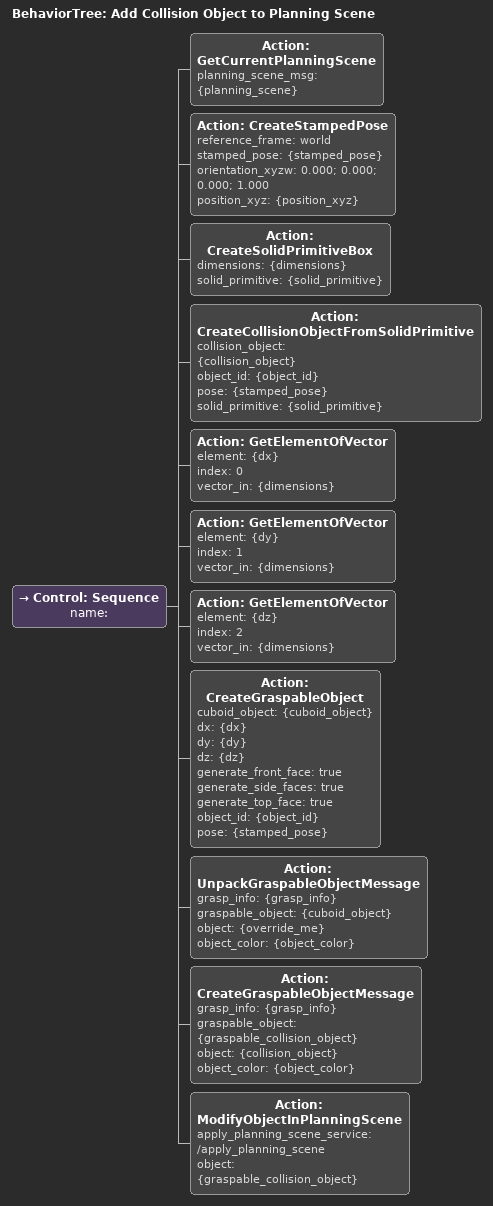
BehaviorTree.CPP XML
<?xml version="1.0" encoding="UTF-8" ?>
<root
  BTCPP_format="4"
  main_tree_to_execute="Add Collision Object to Planning Scene"
>
  <BehaviorTree ID="Add Collision Object to Planning Scene">
    <Control ID="Sequence" name="">
      <Action
        ID="GetCurrentPlanningScene"
        planning_scene_msg="{planning_scene}"
      />
      <Action
        ID="CreateStampedPose"
        reference_frame="world"
        stamped_pose="{stamped_pose}"
        orientation_xyzw="0.000; 0.000; 0.000; 1.000"
        position_xyz="{position_xyz}"
      />
      <Action
        ID="CreateSolidPrimitiveBox"
        dimensions="{dimensions}"
        solid_primitive="{solid_primitive}"
      />
      <Action
        ID="CreateCollisionObjectFromSolidPrimitive"
        collision_object="{collision_object}"
        object_id="{object_id}"
        pose="{stamped_pose}"
        solid_primitive="{solid_primitive}"
      />
      <Action
        ID="GetElementOfVector"
        element="{dx}"
        index="0"
        vector_in="{dimensions}"
      />
      <Action
        ID="GetElementOfVector"
        element="{dy}"
        index="1"
        vector_in="{dimensions}"
      />
      <Action
        ID="GetElementOfVector"
        element="{dz}"
        index="2"
        vector_in="{dimensions}"
      />
      <Action
        ID="CreateGraspableObject"
        cuboid_object="{cuboid_object}"
        dx="{dx}"
        dy="{dy}"
        dz="{dz}"
        generate_front_face="true"
        generate_side_faces="true"
        generate_top_face="true"
        object_id="{object_id}"
        pose="{stamped_pose}"
      />
      <Action
        ID="UnpackGraspableObjectMessage"
        grasp_info="{grasp_info}"
        graspable_object="{cuboid_object}"
        object="{override_me}"
        object_color="{object_color}"
      />
      <Action
        ID="CreateGraspableObjectMessage"
        grasp_info="{grasp_info}"
        graspable_object="{graspable_collision_object}"
        object="{collision_object}"
        object_color="{object_color}"
      />
      <Action
        ID="ModifyObjectInPlanningScene"
        apply_planning_scene_service="/apply_planning_scene"
        object="{graspable_collision_object}"
      />
    </Control>
  </BehaviorTree>
</root>
